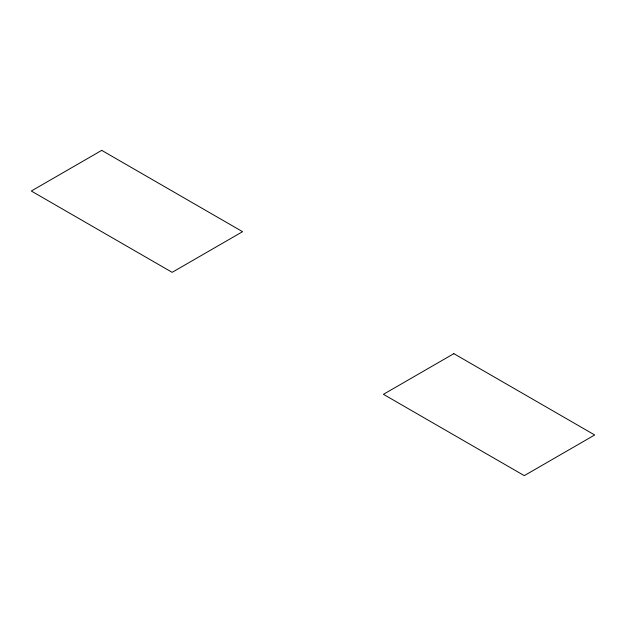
<?xml version="1.0" encoding="UTF-8"?>
<svg xmlns="http://www.w3.org/2000/svg" width="626" height="626" viewBox="0 0 626 626"><rect width="100%" height="100%" fill="white"/><g stroke="black" fill="none" stroke-linecap="round" stroke-linejoin="round"><path stroke-width="0.94" d="M101.725 150.365L31.3 191.024L172.15 272.341L242.575 231.683L101.725 150.365M453.85 353.659L383.425 394.317L524.275 475.635L594.7 434.976L453.85 353.659"/></g></svg>
